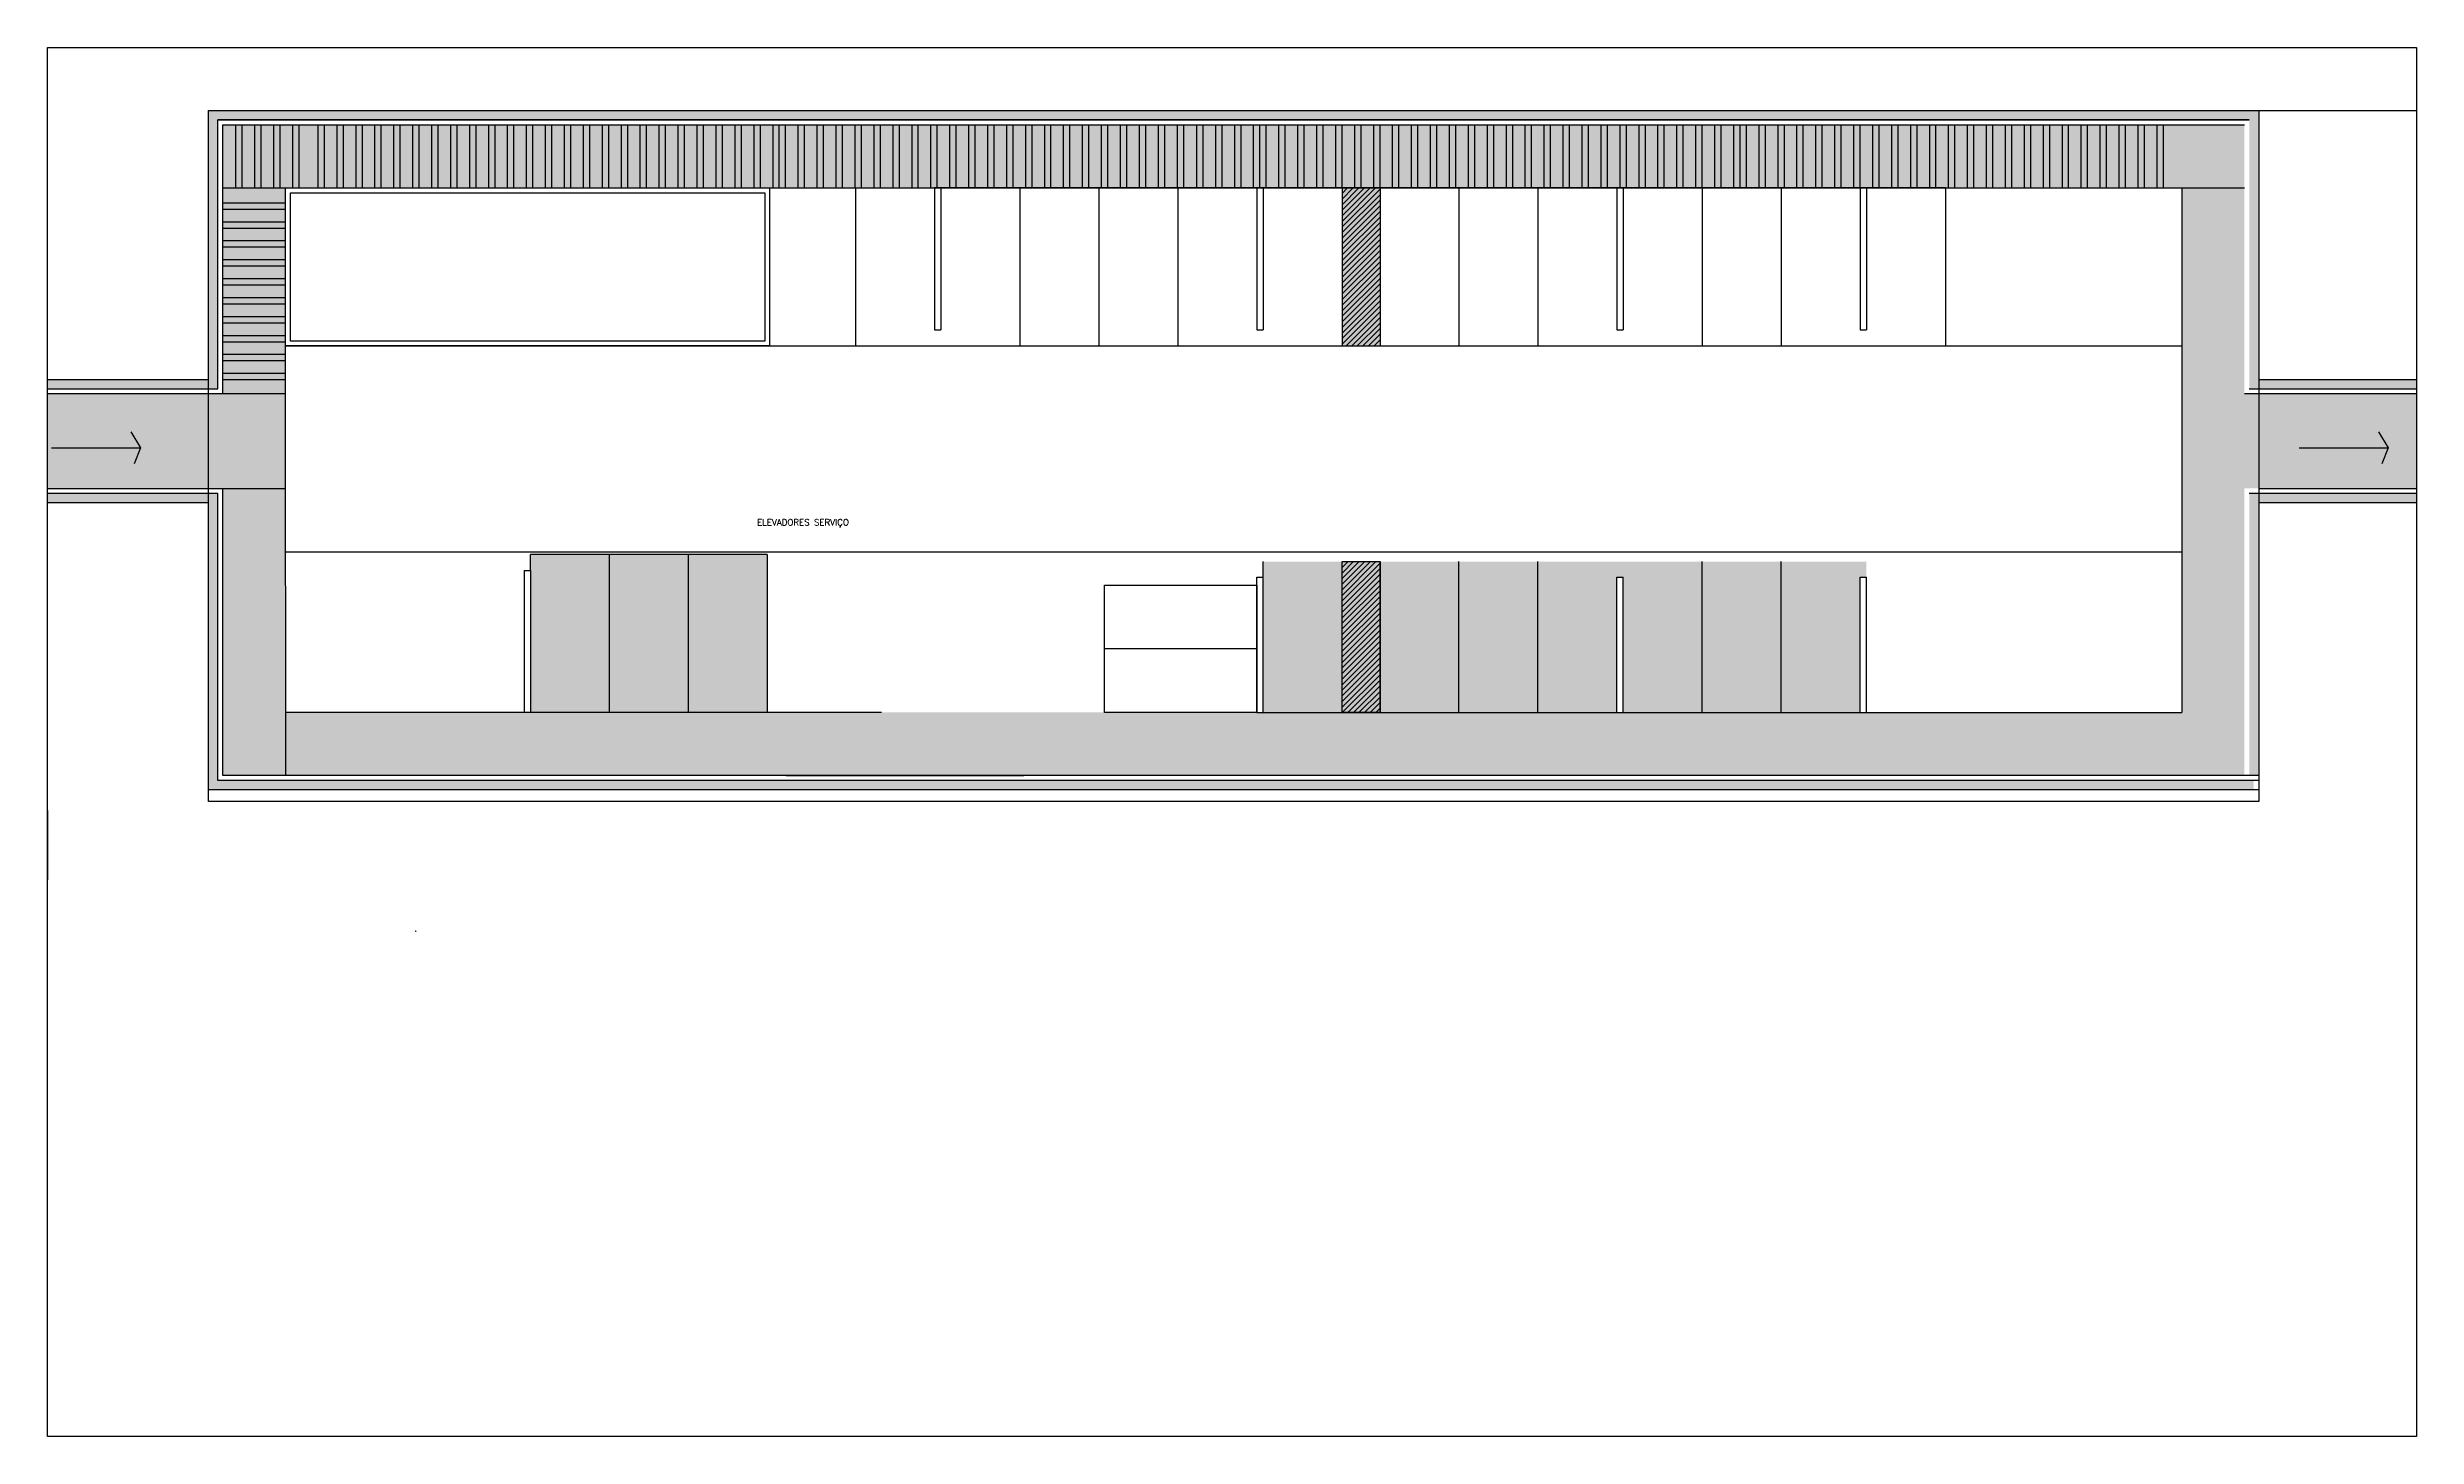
# Model space of a CAD drawing. Header units: inches. Extents: x -55 to 600, y -103 to 167.
# Drawn here: x 370.2 to 445.2, y -25.6 to 18.4 of the extents above; entities that cross this region are included whole.
import ezdxf

# ---------------------------------------------------------------- set-up
doc = ezdxf.new("R2010")
doc.units = ezdxf.units.IN
doc.header["$MEASUREMENT"] = 0
doc.linetypes.add('ACAD_ISO02W100', pattern=[15, 12, -3])
doc.layers.add('AI-Texto amb-tit', color=4, linetype='Continuous')
doc.styles.add('RS100', font='romans.shx', dxfattribs={"height": 0.2})
pattern_1 = [(37.5, (210.410475, 0), (-0.003149668, 0.096341188), [0, -0.076, 0, -0.085, 0, -0.08125]), (7.5, (210.41047, 0), (0.088488835, 0.1411073), [0, -0.041, 0, -0.0685, 0, -0.02625]), (327.5, (210.348975, 0), (0.155707093, 0.000282953), [0, -0.025, 0, -0.09, 0, -0.1175]), (317.5, (210.34897, 0), (0.15030633, 0.04388378), [0, -0.0125, 0, -0.059, 0, -0.0675])]
pattern_2 = [(45, (210.41047, 0), (-0.08838835, 0.08838835), [])]

msp = doc.modelspace()

# ---------------------------------------------------------------- hatches: boundary and pattern name
h = msp.add_hatch()
h.set_pattern_fill('AR-SAND', scale=0.05)
h.set_pattern_definition(pattern_1)
h.paths.add_polyline_path([(375.598, 16.071), (375.298, 16.071), (375.298, 7.554), (375.598, 7.554)])
h.paths.add_polyline_path([(375.298, 7.854), (370.198, 7.854), (370.198, 7.554), (375.298, 7.554)])
h = msp.add_hatch()
h.set_pattern_fill('AR-SAND', scale=0.05)
h.set_pattern_definition(pattern_1)
h.paths.add_polyline_path([(440.198, 16.371), (375.298, 16.371), (375.298, 16.071), (440.198, 16.071)])
h = msp.add_hatch(color=254)
h.dxf.hatch_style = 1
h.paths.add_polyline_path([(377.75, 15.921), (375.748, 15.921), (375.748, -4.694), (377.75, -4.694)])
h = msp.add_hatch(color=254)
h.dxf.hatch_style = 1
h.paths.add_polyline_path([(437.783, 15.922), (377.741, 15.922), (377.741, 13.92), (437.783, 13.92)])
h = msp.add_hatch(color=254)
h.dxf.hatch_style = 1
h.paths.add_polyline_path([(439.748, 15.921), (437.768, 15.921), (437.768, -4.694), (439.748, -4.694)])
h = msp.add_hatch()
h.set_pattern_fill('AR-SAND', scale=0.05)
h.set_pattern_definition(pattern_1)
h.paths.add_polyline_path([(440.198, 16.07), (439.898, 16.07), (439.898, 7.854), (440.198, 7.854)])
h.paths.add_polyline_path([(445.198, 7.854), (439.898, 7.854), (439.898, 7.554), (445.198, 7.554)])
h = msp.add_hatch(color=5)
h.dxf.hatch_style = 1
h.paths.add_polyline_path([(412.383, 13.919), (411.183, 13.919), (411.183, 8.921), (412.383, 8.921)])
h = msp.add_hatch()
h.set_pattern_fill('ANSI31')
h.set_pattern_definition(pattern_2)
h.paths.add_polyline_path([(412.383, 13.919), (411.183, 13.919), (411.183, 8.921), (412.383, 8.921)])
h = msp.add_hatch(color=4)
h.dxf.hatch_style = 1
h.paths.add_polyline_path([(377.741, 7.405), (370.198, 7.404), (370.198, 4.404), (377.741, 4.405)])
h = msp.add_hatch(color=1)
h.dxf.hatch_style = 1
h.paths.add_polyline_path([(445.198, 7.404), (437.768, 7.404), (437.768, 4.404), (445.198, 4.404)])
h = msp.add_hatch()
h.set_pattern_fill('AR-SAND', scale=0.05)
h.set_pattern_definition(pattern_1)
h.paths.add_polyline_path([(375.598, 4.254), (370.198, 4.254), (370.198, 3.954), (375.598, 3.954)])
h = msp.add_hatch()
h.set_pattern_fill('AR-SAND', scale=0.05)
h.set_pattern_definition(pattern_1)
h.paths.add_polyline_path([(375.597, 3.954), (375.298, 3.954), (375.298, -4.844), (375.598, -4.844)])
h = msp.add_hatch()
h.set_pattern_fill('AR-SAND', scale=0.05)
h.set_pattern_definition(pattern_1)
h.paths.add_polyline_path([(445.198, 4.254), (439.898, 4.254), (439.898, 3.954), (445.198, 3.954)])
h.paths.add_polyline_path([(440.198, 3.954), (439.898, 3.954), (439.898, -4.694), (440.198, -4.694)])
h = msp.add_hatch(color=253)
h.dxf.hatch_style = 1
h.paths.add_polyline_path([(392.986, 2.306), (390.486, 2.306), (390.486, -2.694), (392.986, -2.694)])
h.paths.add_polyline_path([(390.486, 2.306), (387.986, 2.306), (387.986, -2.694), (390.486, -2.694)])
h.paths.add_polyline_path([(387.986, 2.306), (385.486, 2.306), (385.486, 1.806), (385.486, -2.694), (387.986, -2.694)])
h = msp.add_hatch(color=253)
h.dxf.hatch_style = 1
h.paths.add_polyline_path([(427.583, 1.588), (427.783, 1.588), (427.783, 2.088), (425.083, 2.088), (425.083, -2.694), (427.583, -2.694)])
h.paths.add_polyline_path([(425.083, 2.088), (422.583, 2.088), (422.583, -2.694), (425.083, -2.694)])
h.paths.add_polyline_path([(422.583, 2.088), (417.383, 2.088), (417.383, -2.694), (419.883, -2.694), (419.883, 1.588), (420.083, 1.588), (420.083, -2.694), (422.583, -2.694)])
h.paths.add_polyline_path([(417.383, 2.088), (414.883, 2.088), (414.883, -2.694), (417.383, -2.694)])
h.paths.add_polyline_path([(414.883, 2.088), (412.383, 2.088), (412.383, -2.694), (414.883, -2.694)])
h.paths.add_polyline_path([(411.183, 2.088), (408.683, 2.088), (408.683, -2.694), (411.183, -2.694)])
h = msp.add_hatch(color=5)
h.dxf.hatch_style = 1
h.paths.add_polyline_path([(412.383, 2.088), (411.183, 2.088), (411.183, -2.694), (412.383, -2.694)])
h = msp.add_hatch()
h.set_pattern_fill('ANSI31')
h.set_pattern_definition(pattern_2)
h.paths.add_polyline_path([(412.383, 2.088), (411.183, 2.088), (411.183, -2.694), (412.383, -2.694)])
h = msp.add_hatch(color=254)
h.dxf.hatch_style = 1
h.paths.add_polyline_path([(439.749, -2.694), (377.748, -2.694), (377.748, -4.694), (439.749, -4.694)])
h = msp.add_hatch()
h.set_pattern_fill('AR-SAND', scale=0.05)
h.set_pattern_definition([(37.5, (210.410475, -0.15), (-0.003149668, 0.096341188), [0, -0.076, 0, -0.085, 0, -0.08125]), (7.5, (210.41047, -0.15), (0.088488835, 0.1411073), [0, -0.041, 0, -0.0685, 0, -0.02625]), (327.5, (210.348975, -0.15), (0.155707093, 0.000282953), [0, -0.025, 0, -0.09, 0, -0.1175]), (317.5, (210.34897, -0.15), (0.15030633, 0.04388378), [0, -0.0125, 0, -0.059, 0, -0.0675])])
h.paths.add_polyline_path([(375.748, -5.144), (375.748, -4.844), (375.298, -4.844), (375.298, -5.144)])
h.paths.add_polyline_path([(375.748, -4.844), (375.748, -5.144), (440.037, -5.144), (440.037, -4.844)])

# ---------------------------------------------------------------- linework, layer by layer
for p, q in [((370.198, -25.629), (370.198, 18.371)), ((370.198, 18.371), (445.198, 18.371)), ((445.198, 18.371), (445.198, -25.629)), ((375.298, 16.371), (445.198, 16.371)), ((375.298, 7.854), (375.298, 16.371)), ((375.598, 7.554), (375.598, 16.071)), ((375.598, 16.071), (439.898, 16.071)), ((375.748, 15.921), (439.748, 15.921)), ((375.748, 7.404), (375.748, 15.921)), ((375.748, 15.921), (417.238, 15.921)), ((381.198, 15.921), (439.748, 15.921)), ((375.748, 13.919), (439.748, 13.919)), ((384.112, 13.769), (384.112, 13.769)), ((384.112, 13.769), (384.112, 13.769)), ((395.783, 13.921), (395.783, 8.921)), ((398.283, 13.921), (398.283, 9.421)), ((430.283, 13.921), (398.283, 13.921)), ((398.483, 13.921), (398.483, 9.421)), ((400.983, 13.921), (400.983, 8.921)), ((403.483, 13.921), (403.483, 8.921)), ((405.983, 13.921), (405.983, 8.921)), ((408.483, 13.921), (408.483, 9.421)), ((408.683, 13.921), (408.683, 9.421)), ((411.183, 13.921), (411.183, 8.921)), ((412.383, 13.921), (412.383, 8.921)), ((414.883, 13.921), (414.883, 8.921)), ((417.383, 13.921), (417.383, 8.921)), ((419.883, 13.921), (419.883, 9.421)), ((420.083, 13.921), (420.083, 9.421)), ((422.583, 13.921), (422.583, 8.921)), ((425.083, 13.921), (425.083, 8.921)), ((427.583, 13.921), (427.583, 9.421)), ((427.783, 13.921), (427.783, 9.421)), ((430.283, 13.921), (430.28, 8.921)), ((430.583, 13.919), (438.183, 13.92)), ((437.768, 13.919), (437.768, -2.694)), ((398.283, 9.421), (398.483, 9.421)), ((408.483, 9.421), (408.683, 9.421)), ((419.883, 9.421), (420.083, 9.421)), ((427.583, 9.421), (427.783, 9.421)), ((393.283, 8.921), (398.283, 8.921)), ((398.283, 8.921), (430.28, 8.921)), ((370.198, 7.854), (375.298, 7.854)), ((370.198, 7.554), (375.598, 7.554)), ((439.898, 7.554), (445.198, 7.554)), ((440.198, 7.854), (445.198, 7.854)), ((370.198, 7.404), (375.198, 7.404)), ((375.198, 7.404), (377.74, 7.404)), ((439.748, 7.404), (445.198, 7.404)), ((440.198, 7.404), (440.198, 4.404)), ((372.837, 6.195), (373.148, 5.686)), ((443.987, 6.195), (444.298, 5.686)), ((370.332, 5.686), (373.148, 5.686)), ((373.148, 5.686), (372.948, 5.177)), ((441.482, 5.686), (444.298, 5.686)), ((444.298, 5.686), (444.098, 5.177)), ((370.198, 4.404), (375.198, 4.404)), ((370.198, 4.254), (375.598, 4.254)), ((370.198, 3.954), (375.298, 3.954)), ((375.198, 4.404), (377.742, 4.404)), ((375.298, -5.144), (375.298, 3.954)), ((375.598, -4.844), (375.598, 4.254)), ((375.748, -4.694), (375.748, 4.404)), ((439.898, 4.254), (445.198, 4.254)), ((440.198, 4.404), (445.198, 4.404)), ((440.198, 3.954), (445.198, 3.954)), ((392.986, 2.306), (385.486, 2.306)), ((385.486, 1.806), (385.486, 2.306)), ((387.986, 2.306), (387.986, -2.694)), ((390.486, 2.306), (390.486, -2.694)), ((392.986, 2.306), (392.986, -2.694)), ((385.286, 1.806), (385.286, -2.694)), ((385.286, 1.806), (385.486, 1.806)), ((385.486, 1.806), (385.486, -2.694)), ((408.483, -2.694), (408.483, 1.588)), ((408.483, 1.588), (408.683, 1.588)), ((408.683, -2.694), (408.683, 2.088)), ((411.183, -2.694), (411.183, 2.088)), ((412.383, -2.694), (412.383, 2.088)), ((414.883, -2.694), (414.883, 2.088)), ((417.383, -2.694), (417.383, 2.088)), ((419.883, -2.694), (419.883, 1.588)), ((419.883, 1.588), (420.083, 1.588)), ((420.083, -2.694), (420.083, 1.588)), ((422.583, -2.694), (422.583, 2.088)), ((425.083, -2.694), (425.083, 2.088)), ((427.583, -2.694), (427.583, 1.588)), ((427.583, -2.694), (427.583, 1.588)), ((427.583, 1.588), (427.783, 1.588)), ((427.783, -2.694), (427.783, 1.588)), ((396.599, -2.694), (377.748, -2.694)), ((408.483, -2.694), (437.768, -2.694)), ((427.583, -2.694), (427.783, -2.694)), ((440.198, -5.144), (375.298, -5.144)), ((440.198, -4.844), (375.598, -4.844)), ((440.198, -4.694), (375.748, -4.694)), ((393.587, -4.694), (401.11, -4.694)), ((393.587, -4.694), (395.064, -4.694)), ((412.218, -4.694), (412.218, -4.694)), ((370.198, -5.795), (370.198, -7.995)), ((370.198, -8.429), (370.198, -6.229)), ((370.198, -8.429), (370.198, -6.229)), ((381.848, -9.607), (381.848, -9.629)), ((445.198, -25.629), (370.198, -25.629))]:
    msp.add_line(p, q)
at = {"linetype": 'ACAD_ISO02W100'}
for p, q in [((376.168, 13.919), (376.168, 15.921)), ((376.168, 13.919), (376.168, 15.921)), ((376.368, 13.919), (376.368, 15.921)), ((376.368, 13.919), (376.368, 15.921)), ((376.768, 13.919), (376.768, 15.921)), ((376.968, 13.919), (376.968, 15.921)), ((377.368, 13.919), (377.368, 15.921)), ((377.568, 13.919), (377.568, 15.921)), ((377.968, 13.919), (377.968, 15.921)), ((378.168, 13.919), (378.168, 15.921)), ((378.168, 13.919), (378.168, 15.921)), ((378.768, 13.919), (378.768, 15.921)), ((378.968, 13.919), (378.968, 15.921)), ((379.368, 13.919), (379.368, 15.921)), ((379.568, 13.919), (379.568, 15.921)), ((379.968, 13.919), (379.968, 15.921)), ((379.968, 13.919), (379.968, 15.921)), ((380.168, 13.919), (380.168, 15.921)), ((380.168, 13.919), (380.168, 15.921)), ((380.568, 13.919), (380.568, 15.921)), ((380.768, 13.919), (380.768, 15.921)), ((381.168, 13.919), (381.168, 15.921)), ((381.368, 13.919), (381.368, 15.921)), ((381.768, 13.919), (381.768, 15.921)), ((381.768, 13.919), (381.768, 15.921)), ((381.968, 13.919), (381.968, 15.921)), ((381.968, 13.919), (381.968, 15.921)), ((382.368, 13.919), (382.368, 15.921)), ((382.568, 13.919), (382.568, 15.921)), ((382.968, 13.919), (382.968, 15.921)), ((383.168, 13.919), (383.168, 15.921)), ((383.568, 13.919), (383.568, 15.921)), ((383.568, 13.919), (383.568, 15.921)), ((383.768, 13.919), (383.768, 15.921)), ((383.768, 13.919), (383.768, 15.921)), ((384.168, 13.919), (384.168, 15.921)), ((384.368, 13.919), (384.368, 15.921)), ((384.768, 13.919), (384.768, 15.921)), ((384.968, 13.919), (384.968, 15.921)), ((385.368, 13.919), (385.368, 15.921)), ((385.368, 13.919), (385.368, 15.921)), ((385.568, 13.919), (385.568, 15.921)), ((385.568, 13.919), (385.568, 15.921)), ((385.968, 13.919), (385.968, 15.921)), ((386.168, 13.919), (386.168, 15.921)), ((386.568, 13.919), (386.568, 15.921)), ((386.768, 13.919), (386.768, 15.921)), ((387.168, 13.919), (387.168, 15.921)), ((387.168, 13.919), (387.168, 15.921)), ((387.368, 13.919), (387.368, 15.921)), ((387.368, 13.919), (387.368, 15.921)), ((387.768, 13.919), (387.768, 15.921)), ((387.968, 13.919), (387.968, 15.921)), ((388.368, 13.919), (388.368, 15.921)), ((388.568, 13.919), (388.568, 15.921)), ((388.968, 13.919), (388.968, 15.921)), ((388.968, 13.919), (388.968, 15.921)), ((389.168, 13.919), (389.168, 15.921)), ((389.168, 13.919), (389.168, 15.921)), ((389.568, 13.919), (389.568, 15.921)), ((389.768, 13.919), (389.768, 15.921)), ((390.168, 13.919), (390.168, 15.921)), ((390.368, 13.919), (390.368, 15.921)), ((390.768, 13.919), (390.768, 15.921)), ((390.768, 13.919), (390.768, 15.921)), ((390.968, 13.919), (390.968, 15.921)), ((390.968, 13.919), (390.968, 15.921)), ((391.368, 13.919), (391.368, 15.921)), ((391.368, 13.919), (391.368, 15.921)), ((391.568, 13.919), (391.568, 15.921)), ((391.568, 13.919), (391.568, 15.921)), ((391.968, 13.919), (391.968, 15.921)), ((392.168, 13.919), (392.168, 15.921)), ((392.568, 13.919), (392.568, 15.921)), ((392.768, 13.919), (392.768, 15.921)), ((393.168, 13.919), (393.168, 15.921)), ((393.368, 13.919), (393.368, 15.921)), ((393.368, 13.919), (393.368, 15.921)), ((393.568, 13.919), (393.568, 15.921)), ((393.968, 13.919), (393.968, 15.921)), ((394.168, 13.919), (394.168, 15.921)), ((394.568, 13.919), (394.568, 15.921)), ((394.768, 13.919), (394.768, 15.921)), ((395.168, 13.919), (395.168, 15.921)), ((395.168, 13.919), (395.168, 15.921)), ((395.368, 13.919), (395.368, 15.921)), ((395.368, 13.919), (395.368, 15.921)), ((395.768, 13.919), (395.768, 15.921)), ((395.968, 13.919), (395.968, 15.921)), ((396.368, 13.919), (396.368, 15.921)), ((396.568, 13.919), (396.568, 15.921)), ((396.968, 13.919), (396.968, 15.921)), ((396.968, 13.919), (396.968, 15.921)), ((397.168, 13.919), (397.168, 15.921)), ((397.168, 13.919), (397.168, 15.921)), ((397.568, 13.919), (397.568, 15.921)), ((397.768, 13.919), (397.768, 15.921)), ((398.168, 13.919), (398.168, 15.921)), ((398.368, 13.919), (398.368, 15.921)), ((398.768, 13.919), (398.768, 15.921)), ((398.768, 13.919), (398.768, 15.921)), ((398.968, 13.919), (398.968, 15.921)), ((398.968, 13.919), (398.968, 15.921)), ((399.368, 13.919), (399.368, 15.921)), ((399.568, 13.919), (399.568, 15.921)), ((399.968, 13.919), (399.968, 15.921)), ((400.168, 13.919), (400.168, 15.921)), ((400.568, 13.919), (400.568, 15.921)), ((400.568, 13.919), (400.568, 15.921)), ((400.768, 13.919), (400.768, 15.921)), ((400.768, 13.919), (400.768, 15.921)), ((401.168, 13.919), (401.168, 15.921)), ((401.368, 13.919), (401.368, 15.921)), ((401.768, 13.919), (401.768, 15.921)), ((401.968, 13.919), (401.968, 15.921)), ((402.368, 13.919), (402.368, 15.921)), ((402.368, 13.919), (402.368, 15.921)), ((402.568, 13.919), (402.568, 15.921)), ((402.568, 13.919), (402.568, 15.921)), ((402.968, 13.919), (402.968, 15.921)), ((403.168, 13.919), (403.168, 15.921)), ((403.568, 13.919), (403.568, 15.921)), ((403.768, 13.919), (403.768, 15.921)), ((404.168, 13.919), (404.168, 15.921)), ((404.168, 13.919), (404.168, 15.921)), ((404.368, 13.919), (404.368, 15.921)), ((404.368, 13.919), (404.368, 15.921)), ((404.768, 13.919), (404.768, 15.921)), ((404.968, 13.919), (404.968, 15.921)), ((405.368, 13.919), (405.368, 15.921)), ((405.568, 13.919), (405.568, 15.921)), ((405.968, 13.921), (405.968, 15.923)), ((405.968, 13.919), (405.968, 15.921)), ((406.168, 13.921), (406.168, 15.923)), ((406.168, 13.919), (406.168, 15.921)), ((406.583, 13.921), (406.583, 15.923)), ((406.583, 13.921), (406.583, 15.923)), ((406.783, 13.921), (406.783, 15.923)), ((406.783, 13.921), (406.783, 15.923)), ((407.183, 13.921), (407.183, 15.923)), ((407.383, 13.921), (407.383, 15.923)), ((407.783, 13.921), (407.783, 15.923)), ((407.983, 13.921), (407.983, 15.923)), ((408.383, 13.921), (408.383, 15.923)), ((408.583, 13.921), (408.583, 15.923)), ((408.583, 13.921), (408.583, 15.923)), ((408.783, 13.921), (408.783, 15.923)), ((409.183, 13.921), (409.183, 15.923)), ((409.383, 13.921), (409.383, 15.923)), ((409.783, 13.921), (409.783, 15.923)), ((409.983, 13.921), (409.983, 15.923)), ((410.383, 13.921), (410.383, 15.923)), ((410.383, 13.921), (410.383, 15.923)), ((410.583, 13.921), (410.583, 15.923)), ((410.583, 13.921), (410.583, 15.923)), ((410.983, 13.921), (410.983, 15.923)), ((411.183, 13.921), (411.183, 15.923)), ((411.583, 13.921), (411.583, 15.923)), ((411.783, 13.921), (411.783, 15.923)), ((412.183, 13.921), (412.183, 15.923)), ((412.183, 13.921), (412.183, 15.923)), ((412.383, 13.921), (412.383, 15.923)), ((412.383, 13.921), (412.383, 15.923)), ((412.783, 13.921), (412.783, 15.923)), ((412.983, 13.921), (412.983, 15.923)), ((413.383, 13.921), (413.383, 15.923)), ((413.583, 13.921), (413.583, 15.923)), ((413.983, 13.921), (413.983, 15.923)), ((413.983, 13.921), (413.983, 15.923)), ((414.183, 13.921), (414.183, 15.923)), ((414.183, 13.921), (414.183, 15.923)), ((414.583, 13.921), (414.583, 15.923)), ((414.783, 13.921), (414.783, 15.923)), ((415.183, 13.921), (415.183, 15.923)), ((415.383, 13.921), (415.383, 15.923)), ((415.783, 13.921), (415.783, 15.923)), ((415.783, 13.921), (415.783, 15.923)), ((415.983, 13.921), (415.983, 15.923)), ((415.983, 13.921), (415.983, 15.923)), ((416.383, 13.921), (416.383, 15.923)), ((416.583, 13.921), (416.583, 15.923)), ((416.983, 13.921), (416.983, 15.923)), ((417.183, 13.921), (417.183, 15.923)), ((417.583, 13.921), (417.583, 15.923)), ((417.583, 13.921), (417.583, 15.923)), ((417.783, 13.921), (417.783, 15.923)), ((417.783, 13.921), (417.783, 15.923)), ((418.183, 13.921), (418.183, 15.923)), ((418.383, 13.921), (418.383, 15.923)), ((418.783, 13.921), (418.783, 15.923)), ((418.983, 13.921), (418.983, 15.923)), ((419.383, 13.921), (419.383, 15.923)), ((419.383, 13.921), (419.383, 15.923)), ((419.583, 13.921), (419.583, 15.923)), ((419.583, 13.921), (419.583, 15.923)), ((419.983, 13.921), (419.983, 15.923)), ((420.183, 13.921), (420.183, 15.923)), ((420.583, 13.921), (420.583, 15.923)), ((420.783, 13.921), (420.783, 15.923)), ((421.183, 13.921), (421.183, 15.923)), ((421.183, 13.919), (421.183, 15.921)), ((421.383, 13.921), (421.383, 15.923)), ((421.383, 13.919), (421.383, 15.921)), ((421.783, 13.919), (421.783, 15.921)), ((421.783, 13.919), (421.783, 15.921)), ((421.983, 13.919), (421.983, 15.921)), ((421.983, 13.919), (421.983, 15.921)), ((422.383, 13.919), (422.383, 15.921)), ((422.583, 13.919), (422.583, 15.921)), ((422.983, 13.919), (422.983, 15.921)), ((423.183, 13.919), (423.183, 15.921)), ((423.583, 13.919), (423.583, 15.921)), ((423.783, 13.919), (423.783, 15.921)), ((423.783, 13.919), (423.783, 15.921)), ((423.983, 13.919), (423.983, 15.921)), ((424.383, 13.919), (424.383, 15.921)), ((424.583, 13.919), (424.583, 15.921)), ((424.983, 13.919), (424.983, 15.921)), ((425.183, 13.919), (425.183, 15.921)), ((425.583, 13.919), (425.583, 15.921)), ((425.583, 13.919), (425.583, 15.921)), ((425.783, 13.919), (425.783, 15.921)), ((425.783, 13.919), (425.783, 15.921)), ((426.183, 13.919), (426.183, 15.921)), ((426.383, 13.919), (426.383, 15.921)), ((426.783, 13.919), (426.783, 15.921)), ((426.983, 13.919), (426.983, 15.921)), ((427.383, 13.919), (427.383, 15.921)), ((427.383, 13.919), (427.383, 15.921)), ((427.583, 13.919), (427.583, 15.921)), ((427.583, 13.919), (427.583, 15.921)), ((427.983, 13.919), (427.983, 15.921)), ((428.183, 13.919), (428.183, 15.921)), ((428.583, 13.919), (428.583, 15.921)), ((428.783, 13.919), (428.783, 15.921)), ((429.183, 13.919), (429.183, 15.921)), ((429.183, 13.919), (429.183, 15.921)), ((429.383, 13.919), (429.383, 15.921)), ((429.383, 13.919), (429.383, 15.921)), ((429.783, 13.919), (429.783, 15.921)), ((429.983, 13.919), (429.983, 15.921)), ((430.383, 13.919), (430.383, 15.921)), ((430.583, 13.919), (430.583, 15.921)), ((430.983, 13.919), (430.983, 15.921)), ((430.983, 13.919), (430.983, 15.921)), ((431.183, 13.919), (431.183, 15.921)), ((431.183, 13.919), (431.183, 15.921)), ((431.583, 13.919), (431.583, 15.921)), ((431.783, 13.919), (431.783, 15.921)), ((432.183, 13.919), (432.183, 15.921)), ((432.383, 13.919), (432.383, 15.921)), ((432.783, 13.919), (432.783, 15.921)), ((432.783, 13.919), (432.783, 15.921)), ((432.983, 13.919), (432.983, 15.921)), ((432.983, 13.919), (432.983, 15.921)), ((433.383, 13.919), (433.383, 15.921)), ((433.583, 13.919), (433.583, 15.921)), ((433.983, 13.919), (433.983, 15.921)), ((434.183, 13.919), (434.183, 15.921)), ((434.583, 13.919), (434.583, 15.921)), ((434.583, 13.919), (434.583, 15.921)), ((434.783, 13.919), (434.783, 15.921)), ((434.783, 13.919), (434.783, 15.921)), ((435.183, 13.919), (435.183, 15.921)), ((435.383, 13.919), (435.383, 15.921)), ((435.783, 13.919), (435.783, 15.921)), ((435.983, 13.919), (435.983, 15.921)), ((436.383, 13.919), (436.383, 15.921)), ((436.383, 13.92), (436.383, 15.921)), ((436.383, 13.92), (436.383, 15.921)), ((436.583, 13.919), (436.583, 15.921)), ((436.583, 13.92), (436.583, 15.921)), ((436.583, 13.92), (436.583, 15.921)), ((436.983, 13.92), (436.983, 15.921)), ((437.183, 13.92), (437.183, 15.921)), ((377.744, 13.439), (375.742, 13.439)), ((377.744, 13.439), (375.742, 13.439)), ((377.744, 13.239), (375.742, 13.239)), ((377.75, 13.439), (375.748, 13.439)), ((377.75, 13.439), (375.748, 13.439)), ((377.75, 13.239), (375.748, 13.239)), ((377.75, 12.839), (375.748, 12.839)), ((377.75, 12.639), (375.748, 12.639)), ((377.75, 12.239), (375.748, 12.239)), ((377.75, 12.039), (375.748, 12.039)), ((377.748, 11.639), (375.746, 11.639)), ((377.748, 11.639), (375.746, 11.639)), ((377.748, 11.439), (375.746, 11.439)), ((377.75, 11.639), (375.748, 11.639)), ((377.75, 11.639), (375.748, 11.639)), ((377.75, 11.439), (375.748, 11.439)), ((377.748, 11.039), (375.746, 11.039)), ((377.748, 10.839), (375.746, 10.839)), ((377.748, 10.439), (375.746, 10.439)), ((377.748, 10.239), (375.746, 10.239)), ((377.748, 9.839), (375.746, 9.839)), ((377.748, 9.839), (375.746, 9.839)), ((377.75, 9.839), (375.748, 9.839)), ((377.75, 9.839), (375.748, 9.839)), ((377.748, 9.639), (375.746, 9.639)), ((377.75, 9.639), (375.748, 9.639)), ((377.75, 9.239), (375.748, 9.239)), ((377.75, 9.039), (375.748, 9.039)), ((377.75, 8.639), (375.748, 8.639)), ((377.75, 8.439), (375.748, 8.439)), ((377.75, 8.039), (375.748, 8.039)), ((377.75, 8.039), (375.748, 8.039)), ((377.75, 7.839), (375.748, 7.839))]:
    msp.add_line(p, q, dxfattribs=at)
for points in [[(375.298, 16.071), (375.298, 16.371), (440.348, 16.371)], [(439.898, 16.071), (375.598, 16.071)], [(377.75, -4.694), (377.74, 7.314), (377.74, 8.967)]]:
    msp.add_lwpolyline(points)
for points in [[(375.298, 16.371), (440.198, 16.371), (440.198, -5.508), (375.298, -5.508)], [(377.74, 13.919), (393.055, 13.919), (393.055, 8.921), (377.74, 8.921)], [(377.89, 13.769), (392.905, 13.769), (392.905, 9.071), (377.89, 9.071)], [(377.74, 8.921), (437.768, 8.921), (437.768, 2.386), (377.74, 2.386)], [(411.183, 2.088), (412.383, 2.088), (412.383, -2.694), (411.183, -2.694)], [(403.666, 1.341), (408.483, 1.341), (408.483, -2.694), (403.666, -2.694)], [(403.666, 1.341), (408.483, 1.341), (408.483, -0.677), (403.666, -0.677)]]:
    msp.add_lwpolyline(points, close=True)
msp.add_lwpolyline([(381.848, -9.607, 0.000184), (381.87, -9.629, 0.000184)], format="xyb")

# ---------------------------------------------------------------- texts
at = {"layer": 'AI-Texto amb-tit', "insert": (392.664, 3.429), "char_height": 0.2, "width": 3.69087, "attachment_point": 1, "style": 'RS100'}
msp.add_mtext('ELEVADORES SERVIÇO', dxfattribs=at)

doc.saveas('drawing.dxf')
